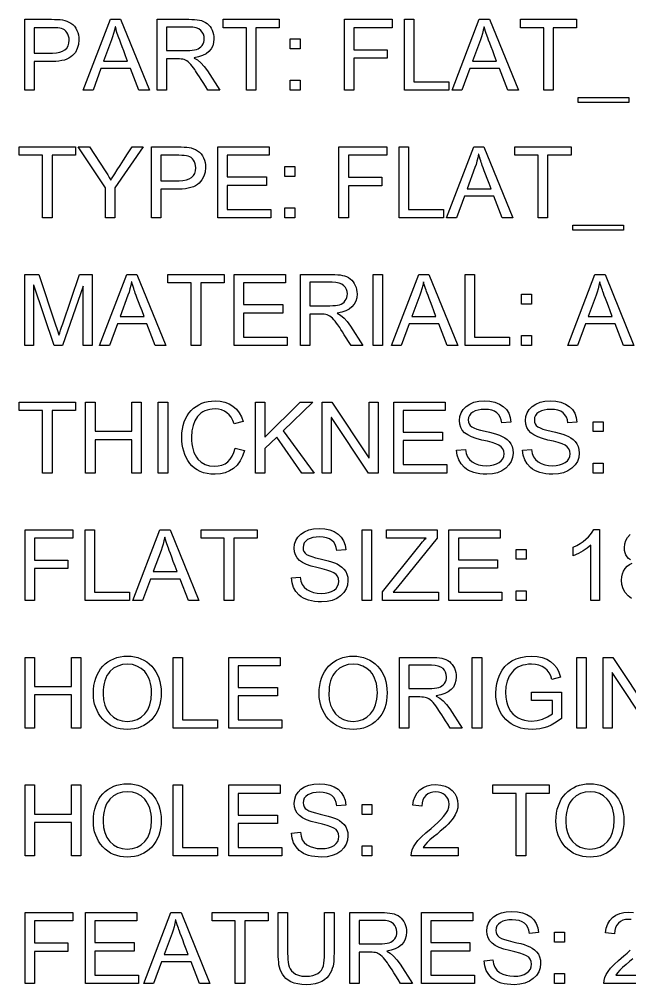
# Model space of a CAD drawing. Header units: millimetres. Extents: x 0 to 180, y 0 to 190.
# Drawn here: x 0.2 to 43.2, y 121.9 to 190 of the extents above; entities that cross this region are included whole.
import ezdxf

# ---------------------------------------------------------------- set-up
doc = ezdxf.new("R2010")
doc.units = ezdxf.units.MM
doc.layers.add('TEXT', color=7, linetype='CONTINUOUS')

msp = doc.modelspace()

# ---------------------------------------------------------------- linework, layer by layer
at = {"layer": 'TEXT'}
for points in [[(0.539, 190), (2.425, 190), (2.641, 189.997), (2.841, 189.989), (3.025, 189.975), (3.194, 189.956), (3.352, 189.925), (3.505, 189.876), (3.652, 189.81), (3.793, 189.725), (3.922, 189.624), (4.035, 189.506), (4.131, 189.372), (4.21, 189.221), (4.272, 189.059), (4.317, 188.895), (4.343, 188.726), (4.352, 188.554), (4.324, 188.225), (4.241, 187.93), (4.102, 187.67), (3.907, 187.444), (3.787, 187.346), (3.651, 187.261), (3.498, 187.189), (3.328, 187.13), (3.141, 187.085), (2.937, 187.052), (2.717, 187.032), (2.48, 187.026), (1.201, 187.026), (1.201, 185), (0.539, 185), (0.539, 190)], [(9.325, 185), (8.578, 185), (7.991, 186.521), (5.904, 186.521), (5.351, 185), (4.652, 185), (6.572, 190), (7.285, 190), (9.325, 185)], [(14.284, 185), (13.452, 185), (13.274, 185.281), (13.113, 185.533), (12.971, 185.757), (12.846, 185.952), (12.739, 186.119), (12.65, 186.258), (12.578, 186.368), (12.524, 186.45), (12.432, 186.579), (12.338, 186.7), (12.242, 186.811), (12.144, 186.912), (12.045, 186.999), (11.95, 187.069), (11.858, 187.121), (11.768, 187.156), (11.673, 187.178), (11.564, 187.194), (11.441, 187.203), (11.303, 187.207), (10.539, 187.207), (10.539, 185), (9.877, 185), (9.877, 190), (12.091, 190), (12.308, 189.996), (12.508, 189.986), (12.689, 189.967), (12.851, 189.942), (13, 189.905), (13.139, 189.852), (13.27, 189.783), (13.39, 189.698), (13.499, 189.599), (13.595, 189.488), (13.678, 189.365), (13.747, 189.229), (13.801, 189.086), (13.84, 188.938), (13.863, 188.787), (13.871, 188.632), (13.849, 188.363), (13.782, 188.122), (13.67, 187.908), (13.513, 187.722), (13.313, 187.565), (13.073, 187.44), (12.792, 187.347), (12.469, 187.285), (12.469, 187.271), (12.716, 187.131), (12.955, 186.933), (13.187, 186.676), (13.411, 186.361), (14.284, 185)], [(18.475, 189.407), (16.821, 189.407), (16.821, 185), (16.156, 185), (16.156, 189.407), (14.516, 189.407), (14.516, 190), (18.475, 190), (18.475, 189.407)], [(26.443, 189.407), (23.731, 189.407), (23.731, 187.858), (26.081, 187.858), (26.081, 187.265), (23.731, 187.265), (23.731, 185), (23.07, 185), (23.07, 190), (26.443, 190), (26.443, 189.407)], [(30.43, 185), (27.302, 185), (27.302, 190), (27.964, 190), (27.964, 185.593), (30.43, 185.593), (30.43, 185)], [(35.327, 185), (34.58, 185), (33.994, 186.521), (31.907, 186.521), (31.354, 185), (30.655, 185), (32.575, 190), (33.288, 190), (35.327, 185)], [(39.434, 189.407), (37.78, 189.407), (37.78, 185), (37.115, 185), (37.115, 189.407), (35.474, 189.407), (35.474, 190), (39.434, 190), (39.434, 189.407)], [(1.201, 187.619), (2.486, 187.619), (2.763, 187.634), (3.003, 187.677), (3.205, 187.748), (3.371, 187.848), (3.5, 187.976), (3.593, 188.134), (3.648, 188.319), (3.666, 188.533), (3.657, 188.679), (3.628, 188.816), (3.58, 188.944), (3.513, 189.064), (3.432, 189.168), (3.342, 189.251), (3.243, 189.311), (3.136, 189.35), (3.011, 189.375), (2.859, 189.392), (2.679, 189.403), (2.473, 189.407), (1.201, 189.407), (1.201, 187.619)], [(7.79, 187.046), (7.645, 187.43), (7.516, 187.77), (7.405, 188.067), (7.31, 188.319), (7.232, 188.527), (7.17, 188.692), (7.126, 188.813), (7.098, 188.89), (7.057, 189.009), (7.015, 189.147), (6.97, 189.303), (6.924, 189.478), (6.907, 189.478), (6.855, 189.23), (6.795, 188.992), (6.727, 188.763), (6.651, 188.544), (6.091, 187.046), (7.79, 187.046)], [(10.539, 187.8), (11.958, 187.8), (12.161, 187.805), (12.343, 187.818), (12.502, 187.841), (12.638, 187.873), (12.757, 187.919), (12.864, 187.981), (12.958, 188.061), (13.039, 188.158), (13.105, 188.267), (13.151, 188.383), (13.18, 188.504), (13.189, 188.632), (13.173, 188.796), (13.127, 188.948), (13.049, 189.086), (12.94, 189.212), (12.795, 189.317), (12.61, 189.391), (12.384, 189.436), (12.118, 189.451), (10.539, 189.451), (10.539, 187.8)], [(33.793, 187.046), (33.648, 187.43), (33.519, 187.77), (33.407, 188.067), (33.313, 188.319), (33.234, 188.527), (33.173, 188.692), (33.128, 188.813), (33.1, 188.89), (33.06, 189.009), (33.018, 189.147), (32.973, 189.303), (32.926, 189.478), (32.909, 189.478), (32.857, 189.23), (32.798, 188.992), (32.73, 188.763), (32.653, 188.544), (32.094, 187.046), (33.793, 187.046)], [(19.956, 187.92), (19.256, 187.92), (19.256, 188.619), (19.956, 188.619), (19.956, 187.92)], [(19.956, 185), (19.256, 185), (19.256, 185.699), (19.956, 185.699), (19.956, 185)], [(43.121, 184.127), (39.546, 184.127), (39.546, 184.475), (43.121, 184.475), (43.121, 184.127)], [(4.113, 180.407), (2.459, 180.407), (2.459, 176), (1.794, 176), (1.794, 180.407), (0.153, 180.407), (0.153, 181), (4.113, 181), (4.113, 180.407)], [(8.885, 181), (6.893, 178.118), (6.893, 176), (6.228, 176), (6.228, 178.118), (4.301, 181), (5.106, 181), (6.204, 179.319), (6.291, 179.181), (6.386, 179.023), (6.489, 178.845), (6.6, 178.647), (6.655, 178.745), (6.748, 178.899), (6.88, 179.109), (7.05, 179.375), (7.258, 179.697), (7.505, 180.075), (7.79, 180.51), (8.114, 181), (8.885, 181)], [(9.465, 181), (11.351, 181), (11.566, 180.997), (11.766, 180.989), (11.951, 180.975), (12.12, 180.956), (12.278, 180.925), (12.431, 180.876), (12.577, 180.81), (12.718, 180.725), (12.848, 180.624), (12.961, 180.506), (13.057, 180.372), (13.136, 180.221), (13.198, 180.059), (13.242, 179.895), (13.269, 179.726), (13.278, 179.554), (13.25, 179.225), (13.166, 178.93), (13.027, 178.67), (12.833, 178.444), (12.713, 178.346), (12.576, 178.261), (12.423, 178.189), (12.253, 178.13), (12.066, 178.085), (11.863, 178.052), (11.642, 178.032), (11.405, 178.026), (10.126, 178.026), (10.126, 176), (9.465, 176), (9.465, 181)], [(17.872, 176), (14.137, 176), (14.137, 181), (17.756, 181), (17.756, 180.407), (14.799, 180.407), (14.799, 178.879), (17.565, 178.879), (17.565, 178.285), (14.799, 178.285), (14.799, 176.593), (17.872, 176.593), (17.872, 176)], [(26.057, 180.407), (23.346, 180.407), (23.346, 178.858), (25.696, 178.858), (25.696, 178.265), (23.346, 178.265), (23.346, 176), (22.684, 176), (22.684, 181), (26.057, 181), (26.057, 180.407)], [(30.044, 176), (26.917, 176), (26.917, 181), (27.578, 181), (27.578, 176.593), (30.044, 176.593), (30.044, 176)], [(34.942, 176), (34.195, 176), (33.608, 177.521), (31.521, 177.521), (30.969, 176), (30.269, 176), (32.19, 181), (32.902, 181), (34.942, 176)], [(33.407, 178.046), (33.262, 178.43), (33.134, 178.77), (33.022, 179.067), (32.927, 179.319), (32.849, 179.527), (32.788, 179.692), (32.743, 179.813), (32.715, 179.89), (32.675, 180.009), (32.632, 180.147), (32.588, 180.303), (32.541, 180.478), (32.524, 180.478), (32.472, 180.23), (32.412, 179.992), (32.344, 179.763), (32.268, 179.544), (31.709, 178.046), (33.407, 178.046)], [(39.048, 180.407), (37.394, 180.407), (37.394, 176), (36.729, 176), (36.729, 180.407), (35.089, 180.407), (35.089, 181), (39.048, 181), (39.048, 180.407)], [(10.126, 178.619), (11.412, 178.619), (11.689, 178.634), (11.928, 178.677), (12.131, 178.748), (12.297, 178.848), (12.426, 178.976), (12.518, 179.134), (12.574, 179.319), (12.592, 179.533), (12.582, 179.679), (12.554, 179.816), (12.506, 179.944), (12.439, 180.064), (12.357, 180.168), (12.268, 180.251), (12.169, 180.311), (12.062, 180.35), (11.936, 180.375), (11.784, 180.392), (11.605, 180.403), (11.398, 180.407), (10.126, 180.407), (10.126, 178.619)], [(19.57, 178.92), (18.871, 178.92), (18.871, 179.619), (19.57, 179.619), (19.57, 178.92)], [(19.57, 176), (18.871, 176), (18.871, 176.699), (19.57, 176.699), (19.57, 176)], [(42.735, 175.127), (39.161, 175.127), (39.161, 175.475), (42.735, 175.475), (42.735, 175.127)], [(5.286, 167), (4.659, 167), (4.659, 171.185), (4.645, 171.185), (3.206, 167), (2.613, 167), (1.18, 171.253), (1.16, 171.253), (1.16, 167), (0.532, 167), (0.532, 172), (1.521, 172), (2.705, 168.46), (2.793, 168.192), (2.861, 167.98), (2.907, 167.822), (2.933, 167.72), (2.947, 167.72), (2.998, 167.878), (3.059, 168.065), (3.131, 168.279), (3.213, 168.521), (4.407, 172), (5.286, 172), (5.286, 167)], [(10.484, 167), (9.737, 167), (9.151, 168.521), (7.063, 168.521), (6.511, 167), (5.812, 167), (7.732, 172), (8.445, 172), (10.484, 167)], [(14.591, 171.407), (12.937, 171.407), (12.937, 167), (12.271, 167), (12.271, 171.407), (10.631, 171.407), (10.631, 172), (14.591, 172), (14.591, 171.407)], [(19.031, 167), (15.297, 167), (15.297, 172), (18.915, 172), (18.915, 171.407), (15.958, 171.407), (15.958, 169.879), (18.724, 169.879), (18.724, 169.285), (15.958, 169.285), (15.958, 167.593), (19.031, 167.593), (19.031, 167)], [(24.369, 167), (23.537, 167), (23.359, 167.281), (23.199, 167.533), (23.056, 167.757), (22.931, 167.952), (22.824, 168.119), (22.735, 168.258), (22.663, 168.368), (22.609, 168.45), (22.518, 168.579), (22.424, 168.7), (22.327, 168.811), (22.229, 168.912), (22.131, 168.999), (22.035, 169.069), (21.943, 169.121), (21.854, 169.156), (21.759, 169.178), (21.649, 169.194), (21.526, 169.203), (21.388, 169.207), (20.624, 169.207), (20.624, 167), (19.962, 167), (19.962, 172), (22.176, 172), (22.394, 171.996), (22.593, 171.986), (22.774, 171.967), (22.937, 171.942), (23.085, 171.905), (23.225, 171.852), (23.355, 171.783), (23.475, 171.698), (23.585, 171.599), (23.681, 171.488), (23.763, 171.365), (23.832, 171.229), (23.886, 171.086), (23.925, 170.938), (23.949, 170.787), (23.956, 170.632), (23.934, 170.363), (23.867, 170.122), (23.755, 169.908), (23.598, 169.722), (23.399, 169.565), (23.158, 169.44), (22.877, 169.347), (22.555, 169.285), (22.555, 169.271), (22.801, 169.131), (23.041, 168.933), (23.272, 168.676), (23.496, 168.361), (24.369, 167)], [(25.754, 167), (25.089, 167), (25.089, 172), (25.754, 172), (25.754, 167)], [(31.054, 167), (30.307, 167), (29.72, 168.521), (27.633, 168.521), (27.08, 167), (26.381, 167), (28.302, 172), (29.014, 172), (31.054, 167)], [(34.7, 167), (31.572, 167), (31.572, 172), (32.234, 172), (32.234, 167.593), (34.7, 167.593), (34.7, 167)], [(43.479, 167), (42.732, 167), (42.145, 168.521), (40.058, 168.521), (39.505, 167), (38.806, 167), (40.726, 172), (41.439, 172), (43.479, 167)], [(8.95, 169.046), (8.804, 169.43), (8.676, 169.77), (8.564, 170.067), (8.469, 170.319), (8.391, 170.527), (8.33, 170.692), (8.285, 170.813), (8.257, 170.89), (8.217, 171.009), (8.174, 171.147), (8.13, 171.303), (8.083, 171.478), (8.066, 171.478), (8.014, 171.23), (7.954, 170.992), (7.886, 170.763), (7.81, 170.544), (7.251, 169.046), (8.95, 169.046)], [(20.624, 169.8), (22.043, 169.8), (22.247, 169.805), (22.428, 169.818), (22.587, 169.841), (22.723, 169.873), (22.842, 169.919), (22.949, 169.981), (23.043, 170.061), (23.124, 170.158), (23.19, 170.267), (23.237, 170.383), (23.265, 170.504), (23.274, 170.632), (23.259, 170.796), (23.212, 170.948), (23.134, 171.086), (23.025, 171.212), (22.88, 171.317), (22.695, 171.391), (22.47, 171.436), (22.203, 171.451), (20.624, 171.451), (20.624, 169.8)], [(29.519, 169.046), (29.374, 169.43), (29.246, 169.77), (29.134, 170.067), (29.039, 170.319), (28.961, 170.527), (28.899, 170.692), (28.855, 170.813), (28.827, 170.89), (28.786, 171.009), (28.744, 171.147), (28.699, 171.303), (28.653, 171.478), (28.636, 171.478), (28.584, 171.23), (28.524, 170.992), (28.456, 170.763), (28.38, 170.544), (27.821, 169.046), (29.519, 169.046)], [(41.944, 169.046), (41.799, 169.43), (41.671, 169.77), (41.559, 170.067), (41.464, 170.319), (41.386, 170.527), (41.324, 170.692), (41.28, 170.813), (41.252, 170.89), (41.211, 171.009), (41.169, 171.147), (41.124, 171.303), (41.078, 171.478), (41.061, 171.478), (41.009, 171.23), (40.949, 170.992), (40.881, 170.763), (40.805, 170.544), (40.246, 169.046), (41.944, 169.046)], [(36.259, 169.92), (35.559, 169.92), (35.559, 170.619), (36.259, 170.619), (36.259, 169.92)], [(36.259, 167), (35.559, 167), (35.559, 167.699), (36.259, 167.699), (36.259, 167)], [(4.113, 162.407), (2.459, 162.407), (2.459, 158), (1.794, 158), (1.794, 162.407), (0.153, 162.407), (0.153, 163), (4.113, 163), (4.113, 162.407)], [(8.752, 158), (8.087, 158), (8.087, 160.353), (5.488, 160.353), (5.488, 158), (4.826, 158), (4.826, 163), (5.488, 163), (5.488, 160.947), (8.087, 160.947), (8.087, 163), (8.752, 163), (8.752, 158)], [(10.617, 158), (9.952, 158), (9.952, 163), (10.617, 163), (10.617, 158)], [(16.023, 159.586), (15.894, 159.191), (15.723, 158.851), (15.513, 158.563), (15.261, 158.329), (14.975, 158.148), (14.663, 158.018), (14.323, 157.941), (13.956, 157.915), (13.66, 157.927), (13.384, 157.963), (13.129, 158.023), (12.895, 158.107), (12.682, 158.215), (12.49, 158.347), (12.318, 158.504), (12.167, 158.684), (12.036, 158.881), (11.922, 159.088), (11.826, 159.305), (11.747, 159.531), (11.685, 159.767), (11.641, 160.013), (11.615, 160.269), (11.606, 160.534), (11.617, 160.825), (11.648, 161.1), (11.699, 161.359), (11.771, 161.601), (11.864, 161.827), (11.978, 162.037), (12.112, 162.231), (12.266, 162.408), (12.437, 162.567), (12.62, 162.704), (12.814, 162.821), (13.021, 162.916), (13.239, 162.99), (13.468, 163.043), (13.71, 163.075), (13.963, 163.085), (14.315, 163.062), (14.64, 162.992), (14.939, 162.876), (15.211, 162.714), (15.451, 162.506), (15.652, 162.256), (15.815, 161.962), (15.938, 161.626), (15.29, 161.472), (15.197, 161.717), (15.084, 161.929), (14.948, 162.109), (14.792, 162.256), (14.614, 162.371), (14.416, 162.453), (14.197, 162.503), (13.956, 162.519), (13.758, 162.511), (13.572, 162.486), (13.398, 162.444), (13.237, 162.385), (13.088, 162.309), (12.951, 162.217), (12.827, 162.108), (12.715, 161.982), (12.53, 161.69), (12.398, 161.353), (12.318, 160.97), (12.292, 160.541), (12.299, 160.288), (12.32, 160.053), (12.355, 159.833), (12.403, 159.631), (12.466, 159.446), (12.542, 159.277), (12.633, 159.124), (12.737, 158.989), (12.977, 158.767), (13.25, 158.608), (13.557, 158.513), (13.898, 158.481), (14.178, 158.501), (14.43, 158.56), (14.655, 158.659), (14.852, 158.798), (15.021, 158.977), (15.163, 159.195), (15.278, 159.454), (15.365, 159.753), (16.023, 159.586)], [(20.941, 158), (20.068, 158), (18.295, 160.527), (17.469, 159.733), (17.469, 158), (16.808, 158), (16.808, 163), (17.469, 163), (17.469, 160.52), (19.956, 163), (20.849, 163), (18.755, 160.974), (20.941, 158)], [(25.44, 158), (24.761, 158), (22.149, 161.926), (22.135, 161.926), (22.135, 158), (21.508, 158), (21.508, 163), (22.183, 163), (24.795, 159.074), (24.809, 159.074), (24.809, 163), (25.44, 163), (25.44, 158)], [(30.286, 158), (26.552, 158), (26.552, 163), (30.171, 163), (30.171, 162.407), (27.214, 162.407), (27.214, 160.879), (29.98, 160.879), (29.98, 160.285), (27.214, 160.285), (27.214, 158.593), (30.286, 158.593), (30.286, 158)], [(34.164, 161.533), (34.128, 161.757), (34.058, 161.952), (33.955, 162.116), (33.82, 162.251), (33.652, 162.357), (33.451, 162.432), (33.217, 162.477), (32.95, 162.492), (32.706, 162.48), (32.486, 162.444), (32.29, 162.384), (32.118, 162.301), (31.978, 162.194), (31.878, 162.066), (31.817, 161.916), (31.797, 161.745), (31.813, 161.593), (31.859, 161.462), (31.936, 161.352), (32.045, 161.262), (32.197, 161.183), (32.405, 161.104), (32.67, 161.025), (32.991, 160.947), (33.287, 160.878), (33.555, 160.809), (33.794, 160.738), (34.004, 160.667), (34.193, 160.586), (34.368, 160.484), (34.529, 160.363), (34.676, 160.222), (34.798, 160.058), (34.886, 159.869), (34.938, 159.653), (34.956, 159.412), (34.924, 159.103), (34.827, 158.822), (34.667, 158.568), (34.442, 158.341), (34.166, 158.155), (33.851, 158.021), (33.497, 157.941), (33.104, 157.915), (32.848, 157.922), (32.61, 157.944), (32.388, 157.981), (32.182, 158.032), (31.993, 158.099), (31.821, 158.179), (31.665, 158.275), (31.526, 158.385), (31.295, 158.638), (31.126, 158.926), (31.018, 159.249), (30.972, 159.606), (31.6, 159.661), (31.645, 159.381), (31.738, 159.142), (31.877, 158.944), (32.063, 158.786), (32.284, 158.666), (32.526, 158.58), (32.791, 158.529), (33.076, 158.512), (33.341, 158.526), (33.579, 158.569), (33.79, 158.64), (33.975, 158.74), (34.125, 158.865), (34.232, 159.01), (34.296, 159.175), (34.318, 159.361), (34.295, 159.552), (34.228, 159.715), (34.116, 159.85), (33.96, 159.958), (33.75, 160.051), (33.48, 160.144), (33.149, 160.236), (32.758, 160.328), (32.365, 160.428), (32.031, 160.547), (31.757, 160.685), (31.542, 160.841), (31.379, 161.019), (31.263, 161.221), (31.193, 161.449), (31.17, 161.701), (31.199, 161.988), (31.288, 162.249), (31.435, 162.484), (31.641, 162.693), (31.897, 162.865), (32.196, 162.987), (32.538, 163.061), (32.923, 163.085), (33.319, 163.061), (33.674, 162.988), (33.988, 162.866), (34.262, 162.695), (34.485, 162.479), (34.649, 162.222), (34.754, 161.924), (34.799, 161.585), (34.164, 161.533)], [(38.823, 161.533), (38.786, 161.757), (38.717, 161.952), (38.614, 162.116), (38.479, 162.251), (38.311, 162.357), (38.11, 162.432), (37.876, 162.477), (37.609, 162.492), (37.365, 162.48), (37.145, 162.444), (36.949, 162.384), (36.777, 162.301), (36.637, 162.194), (36.536, 162.066), (36.476, 161.916), (36.456, 161.745), (36.472, 161.593), (36.518, 161.462), (36.595, 161.352), (36.704, 161.262), (36.855, 161.183), (37.064, 161.104), (37.329, 161.025), (37.65, 160.947), (37.946, 160.878), (38.214, 160.809), (38.453, 160.738), (38.663, 160.667), (38.852, 160.586), (39.027, 160.484), (39.188, 160.363), (39.335, 160.222), (39.457, 160.058), (39.545, 159.869), (39.597, 159.653), (39.615, 159.412), (39.583, 159.103), (39.486, 158.822), (39.326, 158.568), (39.101, 158.341), (38.825, 158.155), (38.51, 158.021), (38.156, 157.941), (37.763, 157.915), (37.507, 157.922), (37.269, 157.944), (37.047, 157.981), (36.841, 158.032), (36.652, 158.099), (36.48, 158.179), (36.324, 158.275), (36.185, 158.385), (35.954, 158.638), (35.785, 158.926), (35.677, 159.249), (35.631, 159.606), (36.259, 159.661), (36.304, 159.381), (36.397, 159.142), (36.536, 158.944), (36.722, 158.786), (36.943, 158.666), (37.185, 158.58), (37.449, 158.529), (37.735, 158.512), (38, 158.526), (38.238, 158.569), (38.449, 158.64), (38.634, 158.74), (38.784, 158.865), (38.891, 159.01), (38.955, 159.175), (38.977, 159.361), (38.954, 159.552), (38.887, 159.715), (38.775, 159.85), (38.619, 159.958), (38.409, 160.051), (38.139, 160.144), (37.808, 160.236), (37.416, 160.328), (37.024, 160.428), (36.69, 160.547), (36.416, 160.685), (36.201, 160.841), (36.038, 161.019), (35.922, 161.221), (35.852, 161.449), (35.829, 161.701), (35.858, 161.988), (35.946, 162.249), (36.094, 162.484), (36.299, 162.693), (36.556, 162.865), (36.855, 162.987), (37.197, 163.061), (37.582, 163.085), (37.978, 163.061), (38.333, 162.988), (38.647, 162.866), (38.921, 162.695), (39.144, 162.479), (39.308, 162.222), (39.413, 161.924), (39.458, 161.585), (38.823, 161.533)], [(41.303, 160.92), (40.604, 160.92), (40.604, 161.619), (41.303, 161.619), (41.303, 160.92)], [(41.303, 158), (40.604, 158), (40.604, 158.699), (41.303, 158.699), (41.303, 158)], [(3.932, 153.407), (1.221, 153.407), (1.221, 151.858), (3.571, 151.858), (3.571, 151.265), (1.221, 151.265), (1.221, 149), (0.559, 149), (0.559, 154), (3.932, 154), (3.932, 153.407)], [(7.92, 149), (4.792, 149), (4.792, 154), (5.454, 154), (5.454, 149.593), (7.92, 149.593), (7.92, 149)], [(12.817, 149), (12.07, 149), (11.484, 150.521), (9.396, 150.521), (8.844, 149), (8.145, 149), (10.065, 154), (10.778, 154), (12.817, 149)], [(16.924, 153.407), (15.269, 153.407), (15.269, 149), (14.604, 149), (14.604, 153.407), (12.964, 153.407), (12.964, 154), (16.924, 154), (16.924, 153.407)], [(22.524, 152.533), (22.487, 152.757), (22.417, 152.952), (22.315, 153.116), (22.179, 153.251), (22.011, 153.357), (21.81, 153.432), (21.576, 153.477), (21.31, 153.492), (21.066, 153.48), (20.846, 153.444), (20.65, 153.384), (20.477, 153.301), (20.337, 153.194), (20.237, 153.066), (20.177, 152.916), (20.157, 152.745), (20.172, 152.593), (20.219, 152.462), (20.296, 152.352), (20.404, 152.262), (20.556, 152.183), (20.764, 152.104), (21.029, 152.025), (21.351, 151.947), (21.647, 151.878), (21.914, 151.809), (22.153, 151.738), (22.364, 151.667), (22.553, 151.586), (22.728, 151.484), (22.889, 151.363), (23.035, 151.222), (23.158, 151.058), (23.245, 150.869), (23.298, 150.653), (23.315, 150.412), (23.283, 150.103), (23.187, 149.822), (23.026, 149.568), (22.802, 149.341), (22.526, 149.155), (22.211, 149.021), (21.856, 148.941), (21.463, 148.915), (21.208, 148.922), (20.969, 148.944), (20.747, 148.981), (20.542, 149.032), (20.353, 149.099), (20.181, 149.179), (20.025, 149.275), (19.886, 149.385), (19.655, 149.638), (19.485, 149.926), (19.378, 150.249), (19.332, 150.606), (19.959, 150.661), (20.005, 150.381), (20.097, 150.142), (20.237, 149.944), (20.423, 149.786), (20.644, 149.666), (20.886, 149.58), (21.15, 149.529), (21.436, 149.512), (21.701, 149.526), (21.939, 149.569), (22.15, 149.64), (22.335, 149.74), (22.485, 149.865), (22.592, 150.01), (22.656, 150.175), (22.677, 150.361), (22.655, 150.552), (22.588, 150.715), (22.476, 150.85), (22.319, 150.958), (22.11, 151.051), (21.84, 151.144), (21.509, 151.236), (21.117, 151.328), (20.724, 151.428), (20.391, 151.547), (20.116, 151.685), (19.901, 151.841), (19.738, 152.019), (19.622, 152.221), (19.553, 152.449), (19.529, 152.701), (19.559, 152.988), (19.647, 153.249), (19.794, 153.484), (20, 153.693), (20.257, 153.865), (20.556, 153.987), (20.898, 154.061), (21.282, 154.085), (21.678, 154.061), (22.033, 153.988), (22.347, 153.866), (22.621, 153.695), (22.845, 153.479), (23.009, 153.222), (23.113, 152.924), (23.158, 152.585), (22.524, 152.533)], [(24.983, 149), (24.318, 149), (24.318, 154), (24.983, 154), (24.983, 149)], [(29.696, 149), (25.744, 149), (25.744, 149.621), (28.305, 152.813), (28.316, 152.831), (28.35, 152.874), (28.407, 152.943), (28.486, 153.036), (28.575, 153.14), (28.66, 153.236), (28.743, 153.325), (28.823, 153.407), (26.03, 153.407), (26.03, 154), (29.611, 154), (29.611, 153.407), (26.804, 149.952), (26.504, 149.593), (29.696, 149.593), (29.696, 149)], [(34.171, 149), (30.437, 149), (30.437, 154), (34.055, 154), (34.055, 153.407), (31.098, 153.407), (31.098, 151.879), (33.864, 151.879), (33.864, 151.285), (31.098, 151.285), (31.098, 149.593), (34.171, 149.593), (34.171, 149)], [(41.044, 149), (40.43, 149), (40.43, 152.912), (40.18, 152.702), (39.892, 152.509), (39.565, 152.332), (39.198, 152.172), (39.198, 152.765), (39.453, 152.896), (39.687, 153.035), (39.899, 153.181), (40.09, 153.334), (40.261, 153.495), (40.41, 153.664), (40.538, 153.84), (40.645, 154.024), (41.044, 154.024), (41.044, 149)], [(11.282, 151.046), (11.137, 151.43), (11.009, 151.77), (10.897, 152.067), (10.802, 152.319), (10.724, 152.527), (10.663, 152.692), (10.618, 152.813), (10.59, 152.89), (10.55, 153.009), (10.507, 153.147), (10.463, 153.303), (10.416, 153.478), (10.399, 153.478), (10.347, 153.23), (10.287, 152.992), (10.219, 152.763), (10.143, 152.544), (9.584, 151.046), (11.282, 151.046)], [(43.226, 151.869), (43.097, 151.969), (42.991, 152.087), (42.909, 152.223), (42.85, 152.375), (42.815, 152.545), (42.804, 152.731), (42.828, 152.996), (42.902, 153.238), (43.026, 153.457), (43.199, 153.654)], [(35.87, 151.92), (35.171, 151.92), (35.171, 152.619), (35.87, 152.619), (35.87, 151.92)], [(43.307, 149.16), (43.061, 149.351), (42.86, 149.583), (42.717, 149.843), (42.631, 150.131), (42.602, 150.446), (42.618, 150.676), (42.667, 150.89), (42.747, 151.09), (42.86, 151.275), (43, 151.435), (43.162, 151.56), (43.347, 151.65)], [(35.87, 149), (35.171, 149), (35.171, 149.699), (35.87, 149.699), (35.87, 149)], [(7.769, 145.085), (8.026, 145.074), (8.271, 145.041), (8.504, 144.985), (8.724, 144.907), (8.933, 144.807), (9.13, 144.684), (9.315, 144.54), (9.488, 144.372), (9.645, 144.187), (9.781, 143.988), (9.896, 143.774), (9.99, 143.546), (10.063, 143.304), (10.115, 143.048), (10.146, 142.778), (10.157, 142.493), (10.146, 142.21), (10.115, 141.94), (10.062, 141.685), (9.989, 141.444), (9.894, 141.217), (9.779, 141.005), (9.642, 140.806), (9.485, 140.622), (9.311, 140.457), (9.126, 140.313), (8.929, 140.191), (8.72, 140.092), (8.5, 140.014), (8.268, 139.959), (8.025, 139.926), (7.769, 139.915), (7.506, 139.926), (7.255, 139.961), (7.018, 140.018), (6.794, 140.098), (6.583, 140.201), (6.386, 140.327), (6.201, 140.476), (6.03, 140.648), (5.876, 140.836), (5.742, 141.035), (5.629, 141.244), (5.536, 141.462), (5.464, 141.691), (5.413, 141.93), (5.382, 142.179), (5.372, 142.439), (5.382, 142.738), (5.413, 143.022), (5.466, 143.288), (5.538, 143.539), (5.632, 143.773), (5.747, 143.991), (5.882, 144.192), (6.039, 144.378), (6.211, 144.543), (6.397, 144.687), (6.595, 144.809), (6.805, 144.908), (7.027, 144.986), (7.262, 145.041), (7.51, 145.074), (7.769, 145.085)], [(23.687, 145.085), (23.944, 145.074), (24.188, 145.041), (24.421, 144.985), (24.642, 144.907), (24.851, 144.807), (25.048, 144.684), (25.233, 144.54), (25.406, 144.372), (25.563, 144.187), (25.698, 143.988), (25.813, 143.774), (25.907, 143.546), (25.98, 143.304), (26.033, 143.048), (26.064, 142.778), (26.074, 142.493), (26.064, 142.21), (26.032, 141.94), (25.98, 141.685), (25.906, 141.444), (25.812, 141.217), (25.696, 141.005), (25.56, 140.806), (25.402, 140.622), (25.229, 140.457), (25.043, 140.313), (24.846, 140.191), (24.638, 140.092), (24.417, 140.014), (24.185, 139.959), (23.942, 139.926), (23.687, 139.915), (23.423, 139.926), (23.173, 139.961), (22.935, 140.018), (22.711, 140.098), (22.501, 140.201), (22.303, 140.327), (22.119, 140.476), (21.947, 140.648), (21.793, 140.836), (21.659, 141.035), (21.546, 141.244), (21.454, 141.462), (21.382, 141.691), (21.33, 141.93), (21.3, 142.179), (21.289, 142.439), (21.3, 142.738), (21.331, 143.022), (21.383, 143.288), (21.456, 143.539), (21.55, 143.773), (21.664, 143.991), (21.8, 144.192), (21.956, 144.378), (22.129, 144.543), (22.314, 144.687), (22.512, 144.809), (22.722, 144.908), (22.945, 144.986), (23.18, 145.041), (23.427, 145.074), (23.687, 145.085)], [(38.366, 140.699), (38.127, 140.515), (37.883, 140.356), (37.633, 140.221), (37.377, 140.111), (37.116, 140.025), (36.849, 139.964), (36.577, 139.927), (36.299, 139.915), (36.019, 139.926), (35.753, 139.959), (35.5, 140.013), (35.261, 140.09), (35.037, 140.189), (34.826, 140.309), (34.629, 140.451), (34.446, 140.616), (34.281, 140.798), (34.138, 140.995), (34.017, 141.206), (33.918, 141.432), (33.841, 141.672), (33.785, 141.927), (33.752, 142.196), (33.741, 142.48), (33.759, 142.828), (33.814, 143.165), (33.904, 143.489), (34.03, 143.801), (34.191, 144.09), (34.386, 144.344), (34.615, 144.564), (34.879, 144.749), (35.175, 144.896), (35.503, 145.001), (35.862, 145.064), (36.252, 145.085), (36.652, 145.062), (37.011, 144.993), (37.328, 144.877), (37.604, 144.715), (37.838, 144.507), (38.031, 144.253), (38.182, 143.952), (38.291, 143.605), (37.698, 143.438), (37.614, 143.691), (37.503, 143.91), (37.363, 144.096), (37.196, 144.248), (37.002, 144.367), (36.78, 144.451), (36.529, 144.502), (36.252, 144.519), (36.033, 144.51), (35.828, 144.485), (35.636, 144.441), (35.459, 144.381), (35.295, 144.303), (35.145, 144.208), (35.009, 144.096), (34.887, 143.967), (34.686, 143.669), (34.542, 143.329), (34.456, 142.946), (34.427, 142.52), (34.441, 142.2), (34.483, 141.908), (34.553, 141.644), (34.65, 141.409), (34.776, 141.2), (34.928, 141.019), (35.106, 140.865), (35.312, 140.738), (35.536, 140.639), (35.77, 140.568), (36.013, 140.526), (36.265, 140.512), (36.651, 140.544), (37.023, 140.64), (37.381, 140.801), (37.725, 141.027), (37.725, 141.954), (36.252, 141.954), (36.252, 142.551), (38.366, 142.551), (38.366, 140.699)], [(4.485, 140), (3.82, 140), (3.82, 142.353), (1.221, 142.353), (1.221, 140), (0.559, 140), (0.559, 145), (1.221, 145), (1.221, 142.947), (3.82, 142.947), (3.82, 145), (4.485, 145), (4.485, 140)], [(7.763, 140.481), (8.125, 140.514), (8.451, 140.614), (8.741, 140.78), (8.996, 141.013), (9.202, 141.305), (9.351, 141.649), (9.44, 142.045), (9.471, 142.493), (9.464, 142.73), (9.441, 142.953), (9.403, 143.161), (9.351, 143.356), (9.283, 143.537), (9.2, 143.703), (9.102, 143.856), (8.989, 143.994), (8.732, 144.224), (8.444, 144.388), (8.126, 144.486), (7.776, 144.519), (7.418, 144.487), (7.092, 144.39), (6.8, 144.229), (6.542, 144.004), (6.428, 143.867), (6.33, 143.712), (6.246, 143.541), (6.178, 143.352), (6.125, 143.146), (6.088, 142.923), (6.065, 142.682), (6.057, 142.425), (6.087, 142.011), (6.176, 141.638), (6.324, 141.307), (6.531, 141.018), (6.786, 140.783), (7.076, 140.615), (7.402, 140.514), (7.763, 140.481)], [(14.13, 140), (11.003, 140), (11.003, 145), (11.664, 145), (11.664, 140.593), (14.13, 140.593), (14.13, 140)], [(18.649, 140), (14.915, 140), (14.915, 145), (18.533, 145), (18.533, 144.407), (15.576, 144.407), (15.576, 142.879), (18.342, 142.879), (18.342, 142.285), (15.576, 142.285), (15.576, 140.593), (18.649, 140.593), (18.649, 140)], [(23.68, 140.481), (24.042, 140.514), (24.369, 140.614), (24.659, 140.78), (24.913, 141.013), (25.12, 141.305), (25.268, 141.649), (25.358, 142.045), (25.389, 142.493), (25.381, 142.73), (25.359, 142.953), (25.321, 143.161), (25.268, 143.356), (25.2, 143.537), (25.117, 143.703), (25.019, 143.856), (24.906, 143.994), (24.649, 144.224), (24.362, 144.388), (24.043, 144.486), (23.694, 144.519), (23.335, 144.487), (23.01, 144.39), (22.718, 144.229), (22.459, 144.004), (22.346, 143.867), (22.247, 143.712), (22.164, 143.541), (22.096, 143.352), (22.043, 143.146), (22.005, 142.923), (21.982, 142.682), (21.975, 142.425), (22.004, 142.011), (22.093, 141.638), (22.241, 141.307), (22.449, 141.018), (22.704, 140.783), (22.994, 140.615), (23.319, 140.514), (23.68, 140.481)], [(31.361, 140), (30.529, 140), (30.351, 140.281), (30.191, 140.533), (30.048, 140.757), (29.923, 140.952), (29.816, 141.119), (29.727, 141.258), (29.655, 141.368), (29.601, 141.45), (29.509, 141.579), (29.416, 141.7), (29.319, 141.811), (29.221, 141.912), (29.122, 141.999), (29.027, 142.069), (28.935, 142.121), (28.845, 142.156), (28.751, 142.178), (28.641, 142.194), (28.518, 142.203), (28.38, 142.207), (27.616, 142.207), (27.616, 140), (26.954, 140), (26.954, 145), (29.168, 145), (29.385, 144.996), (29.585, 144.986), (29.766, 144.967), (29.928, 144.942), (30.077, 144.905), (30.217, 144.852), (30.347, 144.783), (30.467, 144.698), (30.577, 144.599), (30.672, 144.488), (30.755, 144.365), (30.824, 144.229), (30.878, 144.086), (30.917, 143.938), (30.94, 143.787), (30.948, 143.632), (30.926, 143.363), (30.859, 143.122), (30.747, 142.908), (30.59, 142.722), (30.391, 142.565), (30.15, 142.44), (29.869, 142.347), (29.546, 142.285), (29.546, 142.271), (29.793, 142.131), (30.032, 141.933), (30.264, 141.676), (30.488, 141.361), (31.361, 140)], [(27.616, 142.8), (29.035, 142.8), (29.238, 142.805), (29.42, 142.818), (29.579, 142.841), (29.715, 142.873), (29.834, 142.919), (29.941, 142.981), (30.035, 143.061), (30.116, 143.158), (30.182, 143.267), (30.229, 143.383), (30.257, 143.504), (30.266, 143.632), (30.25, 143.796), (30.204, 143.948), (30.126, 144.086), (30.017, 144.212), (29.872, 144.317), (29.687, 144.391), (29.461, 144.436), (29.195, 144.451), (27.616, 144.451), (27.616, 142.8)], [(32.746, 140), (32.08, 140), (32.08, 145), (32.746, 145), (32.746, 140)], [(40.119, 140), (39.454, 140), (39.454, 145), (40.119, 145), (40.119, 140)], [(45.239, 140), (44.56, 140), (41.947, 143.926), (41.934, 143.926), (41.934, 140), (41.306, 140), (41.306, 145), (41.982, 145), (44.594, 141.074), (44.608, 141.074), (44.608, 145), (45.239, 145), (45.239, 140)], [(4.485, 131), (3.82, 131), (3.82, 133.353), (1.221, 133.353), (1.221, 131), (0.559, 131), (0.559, 136), (1.221, 136), (1.221, 133.947), (3.82, 133.947), (3.82, 136), (4.485, 136), (4.485, 131)], [(7.769, 136.085), (8.026, 136.074), (8.271, 136.041), (8.504, 135.985), (8.724, 135.907), (8.933, 135.807), (9.13, 135.684), (9.315, 135.54), (9.488, 135.372), (9.645, 135.187), (9.781, 134.988), (9.896, 134.774), (9.99, 134.546), (10.063, 134.304), (10.115, 134.048), (10.146, 133.778), (10.157, 133.493), (10.146, 133.21), (10.115, 132.94), (10.062, 132.685), (9.989, 132.444), (9.894, 132.217), (9.779, 132.005), (9.642, 131.806), (9.485, 131.622), (9.311, 131.457), (9.126, 131.313), (8.929, 131.191), (8.72, 131.092), (8.5, 131.014), (8.268, 130.959), (8.025, 130.926), (7.769, 130.915), (7.506, 130.926), (7.255, 130.961), (7.018, 131.018), (6.794, 131.098), (6.583, 131.201), (6.386, 131.327), (6.201, 131.476), (6.03, 131.648), (5.876, 131.836), (5.742, 132.035), (5.629, 132.244), (5.536, 132.462), (5.464, 132.691), (5.413, 132.93), (5.382, 133.179), (5.372, 133.439), (5.382, 133.738), (5.413, 134.022), (5.466, 134.288), (5.538, 134.539), (5.632, 134.773), (5.747, 134.991), (5.882, 135.192), (6.039, 135.378), (6.211, 135.543), (6.397, 135.687), (6.595, 135.809), (6.805, 135.908), (7.027, 135.986), (7.262, 136.041), (7.51, 136.074), (7.769, 136.085)], [(7.763, 131.481), (8.125, 131.514), (8.451, 131.614), (8.741, 131.78), (8.996, 132.013), (9.202, 132.305), (9.351, 132.649), (9.44, 133.045), (9.471, 133.493), (9.464, 133.73), (9.441, 133.953), (9.403, 134.161), (9.351, 134.356), (9.283, 134.537), (9.2, 134.703), (9.102, 134.856), (8.989, 134.994), (8.732, 135.224), (8.444, 135.388), (8.126, 135.486), (7.776, 135.519), (7.418, 135.487), (7.092, 135.39), (6.8, 135.229), (6.542, 135.004), (6.428, 134.867), (6.33, 134.712), (6.246, 134.541), (6.178, 134.352), (6.125, 134.146), (6.088, 133.923), (6.065, 133.682), (6.057, 133.425), (6.087, 133.011), (6.176, 132.638), (6.324, 132.307), (6.531, 132.018), (6.786, 131.783), (7.076, 131.615), (7.402, 131.514), (7.763, 131.481)], [(14.13, 131), (11.003, 131), (11.003, 136), (11.664, 136), (11.664, 131.593), (14.13, 131.593), (14.13, 131)], [(18.649, 131), (14.915, 131), (14.915, 136), (18.533, 136), (18.533, 135.407), (15.576, 135.407), (15.576, 133.879), (18.342, 133.879), (18.342, 133.285), (15.576, 133.285), (15.576, 131.593), (18.649, 131.593), (18.649, 131)], [(22.527, 134.533), (22.49, 134.757), (22.421, 134.952), (22.318, 135.116), (22.183, 135.251), (22.015, 135.357), (21.814, 135.432), (21.58, 135.477), (21.313, 135.492), (21.069, 135.48), (20.849, 135.444), (20.653, 135.384), (20.481, 135.301), (20.341, 135.194), (20.24, 135.066), (20.18, 134.916), (20.16, 134.745), (20.176, 134.593), (20.222, 134.462), (20.299, 134.352), (20.408, 134.262), (20.559, 134.183), (20.768, 134.104), (21.033, 134.025), (21.354, 133.947), (21.65, 133.878), (21.918, 133.809), (22.157, 133.738), (22.367, 133.667), (22.556, 133.586), (22.731, 133.484), (22.892, 133.363), (23.039, 133.222), (23.161, 133.058), (23.249, 132.869), (23.301, 132.653), (23.319, 132.412), (23.286, 132.103), (23.19, 131.822), (23.03, 131.568), (22.805, 131.341), (22.529, 131.155), (22.214, 131.021), (21.86, 130.941), (21.467, 130.915), (21.211, 130.922), (20.973, 130.944), (20.751, 130.981), (20.545, 131.032), (20.356, 131.099), (20.184, 131.179), (20.028, 131.275), (19.889, 131.385), (19.658, 131.638), (19.489, 131.926), (19.381, 132.249), (19.335, 132.606), (19.962, 132.661), (20.008, 132.381), (20.101, 132.142), (20.24, 131.944), (20.426, 131.786), (20.647, 131.666), (20.889, 131.58), (21.153, 131.529), (21.439, 131.512), (21.704, 131.526), (21.942, 131.569), (22.153, 131.64), (22.338, 131.74), (22.488, 131.865), (22.595, 132.01), (22.659, 132.175), (22.681, 132.361), (22.658, 132.552), (22.591, 132.715), (22.479, 132.85), (22.323, 132.958), (22.113, 133.051), (21.843, 133.144), (21.512, 133.236), (21.12, 133.328), (20.728, 133.428), (20.394, 133.547), (20.12, 133.685), (19.905, 133.841), (19.742, 134.019), (19.626, 134.221), (19.556, 134.449), (19.533, 134.701), (19.562, 134.988), (19.65, 135.249), (19.797, 135.484), (20.003, 135.693), (20.26, 135.865), (20.559, 135.987), (20.901, 136.061), (21.286, 136.085), (21.682, 136.061), (22.037, 135.988), (22.351, 135.866), (22.624, 135.695), (22.848, 135.479), (23.012, 135.222), (23.117, 134.924), (23.162, 134.585), (22.527, 134.533)], [(31.088, 131), (27.776, 131), (27.795, 131.212), (27.85, 131.425), (27.942, 131.64), (28.071, 131.856), (28.251, 132.086), (28.495, 132.344), (28.803, 132.629), (29.175, 132.941), (29.415, 133.141), (29.643, 133.346), (29.857, 133.556), (30.058, 133.771), (30.228, 133.989), (30.35, 134.207), (30.422, 134.426), (30.447, 134.646), (30.43, 134.827), (30.38, 134.992), (30.296, 135.14), (30.179, 135.272), (30.036, 135.38), (29.876, 135.457), (29.698, 135.504), (29.502, 135.519), (29.304, 135.503), (29.123, 135.456), (28.958, 135.376), (28.81, 135.265), (28.687, 135.122), (28.599, 134.948), (28.546, 134.743), (28.527, 134.506), (27.896, 134.578), (27.949, 134.908), (28.05, 135.198), (28.198, 135.446), (28.395, 135.652), (28.631, 135.815), (28.896, 135.931), (29.191, 136.001), (29.516, 136.024), (29.864, 135.998), (30.171, 135.922), (30.438, 135.795), (30.663, 135.616), (30.843, 135.402), (30.972, 135.167), (31.049, 134.91), (31.074, 134.632), (31.053, 134.391), (30.988, 134.148), (30.88, 133.904), (30.728, 133.659), (30.631, 133.53), (30.512, 133.391), (30.372, 133.242), (30.21, 133.083), (30.027, 132.913), (29.822, 132.732), (29.596, 132.542), (29.349, 132.34), (29.1, 132.131), (28.898, 131.937), (28.74, 131.758), (28.629, 131.593), (31.088, 131.593), (31.088, 131)], [(37.5, 135.407), (35.846, 135.407), (35.846, 131), (35.181, 131), (35.181, 135.407), (33.54, 135.407), (33.54, 136), (37.5, 136), (37.5, 135.407)], [(40.379, 136.085), (40.635, 136.074), (40.88, 136.041), (41.113, 135.985), (41.334, 135.907), (41.542, 135.807), (41.739, 135.684), (41.924, 135.54), (42.098, 135.372), (42.254, 135.187), (42.39, 134.988), (42.505, 134.774), (42.599, 134.546), (42.672, 134.304), (42.724, 134.048), (42.756, 133.778), (42.766, 133.493), (42.756, 133.21), (42.724, 132.94), (42.672, 132.685), (42.598, 132.444), (42.504, 132.217), (42.388, 132.005), (42.252, 131.806), (42.094, 131.622), (41.92, 131.457), (41.735, 131.313), (41.538, 131.191), (41.329, 131.092), (41.109, 131.014), (40.877, 130.959), (40.634, 130.926), (40.379, 130.915), (40.115, 130.926), (39.864, 130.961), (39.627, 131.018), (39.403, 131.098), (39.192, 131.201), (38.995, 131.327), (38.81, 131.476), (38.639, 131.648), (38.485, 131.836), (38.351, 132.035), (38.238, 132.244), (38.145, 132.462), (38.073, 132.691), (38.022, 132.93), (37.991, 133.179), (37.981, 133.439), (37.991, 133.738), (38.023, 134.022), (38.075, 134.288), (38.148, 134.539), (38.241, 134.773), (38.356, 134.991), (38.491, 135.192), (38.648, 135.378), (38.821, 135.543), (39.006, 135.687), (39.204, 135.809), (39.414, 135.908), (39.636, 135.986), (39.871, 136.041), (40.119, 136.074), (40.379, 136.085)], [(40.372, 131.481), (40.734, 131.514), (41.06, 131.614), (41.351, 131.78), (41.605, 132.013), (41.812, 132.305), (41.96, 132.649), (42.049, 133.045), (42.08, 133.493), (42.073, 133.73), (42.05, 133.953), (42.013, 134.161), (41.96, 134.356), (41.892, 134.537), (41.809, 134.703), (41.711, 134.856), (41.598, 134.994), (41.341, 135.224), (41.053, 135.388), (40.735, 135.486), (40.385, 135.519), (40.027, 135.487), (39.702, 135.39), (39.41, 135.229), (39.151, 135.004), (39.037, 134.867), (38.939, 134.712), (38.856, 134.541), (38.788, 134.352), (38.735, 134.146), (38.697, 133.923), (38.674, 133.682), (38.666, 133.425), (38.696, 133.011), (38.785, 132.638), (38.933, 132.307), (39.141, 132.018), (39.395, 131.783), (39.685, 131.615), (40.011, 131.514), (40.372, 131.481)], [(25.007, 133.92), (24.308, 133.92), (24.308, 134.619), (25.007, 134.619), (25.007, 133.92)], [(25.007, 131), (24.308, 131), (24.308, 131.699), (25.007, 131.699), (25.007, 131)], [(3.932, 126.407), (1.221, 126.407), (1.221, 124.858), (3.571, 124.858), (3.571, 124.265), (1.221, 124.265), (1.221, 122), (0.559, 122), (0.559, 127), (3.932, 127), (3.932, 126.407)], [(8.554, 122), (4.819, 122), (4.819, 127), (8.438, 127), (8.438, 126.407), (5.481, 126.407), (5.481, 124.879), (8.247, 124.879), (8.247, 124.285), (5.481, 124.285), (5.481, 122.593), (8.554, 122.593), (8.554, 122)], [(13.591, 122), (12.844, 122), (12.258, 123.521), (10.171, 123.521), (9.618, 122), (8.919, 122), (10.839, 127), (11.552, 127), (13.591, 122)], [(17.698, 126.407), (16.044, 126.407), (16.044, 122), (15.379, 122), (15.379, 126.407), (13.738, 126.407), (13.738, 127), (17.698, 127), (17.698, 126.407)], [(22.336, 124.108), (22.334, 123.919), (22.326, 123.737), (22.312, 123.562), (22.294, 123.395), (22.264, 123.23), (22.216, 123.063), (22.151, 122.893), (22.069, 122.721), (21.963, 122.556), (21.829, 122.404), (21.666, 122.267), (21.475, 122.145), (21.252, 122.044), (20.995, 121.972), (20.704, 121.929), (20.379, 121.915), (20.061, 121.928), (19.775, 121.966), (19.522, 122.03), (19.301, 122.119), (19.11, 122.229), (18.946, 122.354), (18.81, 122.493), (18.701, 122.648), (18.614, 122.812), (18.544, 122.979), (18.492, 123.149), (18.457, 123.323), (18.434, 123.504), (18.417, 123.695), (18.407, 123.896), (18.404, 124.108), (18.404, 127), (19.065, 127), (19.065, 124.118), (19.07, 123.901), (19.082, 123.699), (19.102, 123.513), (19.13, 123.342), (19.176, 123.184), (19.248, 123.035), (19.346, 122.895), (19.471, 122.764), (19.628, 122.654), (19.823, 122.575), (20.055, 122.527), (20.324, 122.512), (20.598, 122.524), (20.835, 122.562), (21.036, 122.625), (21.201, 122.713), (21.334, 122.822), (21.443, 122.948), (21.525, 123.09), (21.583, 123.25), (21.621, 123.43), (21.649, 123.635), (21.666, 123.864), (21.671, 124.118), (21.671, 127), (22.336, 127), (22.336, 124.108)], [(27.862, 122), (27.029, 122), (26.851, 122.281), (26.691, 122.533), (26.549, 122.757), (26.424, 122.952), (26.317, 123.119), (26.227, 123.258), (26.156, 123.368), (26.102, 123.45), (26.01, 123.579), (25.916, 123.7), (25.82, 123.811), (25.721, 123.912), (25.623, 123.999), (25.528, 124.069), (25.435, 124.121), (25.346, 124.156), (25.251, 124.178), (25.142, 124.194), (25.018, 124.203), (24.881, 124.207), (24.117, 124.207), (24.117, 122), (23.455, 122), (23.455, 127), (25.668, 127), (25.886, 126.996), (26.085, 126.986), (26.266, 126.967), (26.429, 126.942), (26.578, 126.905), (26.717, 126.852), (26.847, 126.783), (26.968, 126.698), (27.077, 126.599), (27.173, 126.488), (27.255, 126.365), (27.324, 126.229), (27.379, 126.086), (27.418, 125.938), (27.441, 125.787), (27.449, 125.632), (27.426, 125.363), (27.359, 125.122), (27.247, 124.908), (27.091, 124.722), (26.891, 124.565), (26.651, 124.44), (26.369, 124.347), (26.047, 124.285), (26.047, 124.271), (26.294, 124.131), (26.533, 123.933), (26.765, 123.676), (26.988, 123.361), (27.862, 122)], [(32.227, 122), (28.492, 122), (28.492, 127), (32.111, 127), (32.111, 126.407), (29.154, 126.407), (29.154, 124.879), (31.92, 124.879), (31.92, 124.285), (29.154, 124.285), (29.154, 122.593), (32.227, 122.593), (32.227, 122)], [(36.105, 125.533), (36.068, 125.757), (35.998, 125.952), (35.896, 126.116), (35.761, 126.251), (35.592, 126.357), (35.391, 126.432), (35.158, 126.477), (34.891, 126.492), (34.647, 126.48), (34.427, 126.444), (34.231, 126.384), (34.059, 126.301), (33.918, 126.194), (33.818, 126.066), (33.758, 125.916), (33.738, 125.745), (33.754, 125.593), (33.8, 125.462), (33.877, 125.352), (33.985, 125.262), (34.137, 125.183), (34.346, 125.104), (34.61, 125.025), (34.932, 124.947), (35.228, 124.878), (35.495, 124.809), (35.734, 124.738), (35.945, 124.667), (36.134, 124.586), (36.309, 124.484), (36.47, 124.363), (36.617, 124.222), (36.739, 124.058), (36.826, 123.869), (36.879, 123.653), (36.896, 123.412), (36.864, 123.103), (36.768, 122.822), (36.608, 122.568), (36.383, 122.341), (36.107, 122.155), (35.792, 122.021), (35.438, 121.941), (35.044, 121.915), (34.789, 121.922), (34.551, 121.944), (34.329, 121.981), (34.123, 122.032), (33.934, 122.099), (33.762, 122.179), (33.606, 122.275), (33.467, 122.385), (33.236, 122.638), (33.067, 122.926), (32.959, 123.249), (32.913, 123.606), (33.54, 123.661), (33.586, 123.381), (33.678, 123.142), (33.818, 122.944), (34.004, 122.786), (34.225, 122.666), (34.467, 122.58), (34.731, 122.529), (35.017, 122.512), (35.282, 122.526), (35.52, 122.569), (35.731, 122.64), (35.916, 122.74), (36.066, 122.865), (36.173, 123.01), (36.237, 123.175), (36.259, 123.361), (36.236, 123.552), (36.169, 123.715), (36.057, 123.85), (35.9, 123.958), (35.691, 124.051), (35.421, 124.144), (35.09, 124.236), (34.698, 124.328), (34.306, 124.428), (33.972, 124.547), (33.698, 124.685), (33.482, 124.841), (33.32, 125.019), (33.203, 125.221), (33.134, 125.449), (33.111, 125.701), (33.14, 125.988), (33.228, 126.249), (33.375, 126.484), (33.581, 126.693), (33.838, 126.865), (34.137, 126.987), (34.479, 127.061), (34.864, 127.085), (35.259, 127.061), (35.614, 126.988), (35.929, 126.866), (36.202, 126.695), (36.426, 126.479), (36.59, 126.222), (36.694, 125.924), (36.739, 125.585), (36.105, 125.533)], [(43.276, 126.504), (43.08, 126.519), (42.882, 126.503), (42.7, 126.456), (42.536, 126.376), (42.387, 126.265), (42.265, 126.122), (42.177, 125.948), (42.123, 125.743), (42.104, 125.506), (41.473, 125.578), (41.526, 125.908), (41.627, 126.198), (41.776, 126.446), (41.973, 126.652), (42.209, 126.815), (42.474, 126.931), (42.769, 127.001), (43.093, 127.024), (43.441, 126.998)], [(12.057, 124.046), (11.912, 124.43), (11.783, 124.77), (11.671, 125.067), (11.577, 125.319), (11.498, 125.527), (11.437, 125.692), (11.392, 125.813), (11.364, 125.89), (11.324, 126.009), (11.282, 126.147), (11.237, 126.303), (11.19, 126.478), (11.173, 126.478), (11.121, 126.23), (11.062, 125.992), (10.994, 125.763), (10.917, 125.544), (10.358, 124.046), (12.057, 124.046)], [(24.117, 124.8), (25.535, 124.8), (25.739, 124.805), (25.92, 124.818), (26.079, 124.841), (26.216, 124.873), (26.335, 124.919), (26.441, 124.981), (26.535, 125.061), (26.617, 125.158), (26.682, 125.267), (26.729, 125.383), (26.757, 125.504), (26.767, 125.632), (26.751, 125.796), (26.704, 125.948), (26.627, 126.086), (26.518, 126.212), (26.373, 126.317), (26.188, 126.391), (25.962, 126.436), (25.696, 126.451), (24.117, 126.451), (24.117, 124.8)], [(38.585, 124.92), (37.885, 124.92), (37.885, 125.619), (38.585, 125.619), (38.585, 124.92)], [(44.666, 122), (41.354, 122), (41.372, 122.212), (41.428, 122.425), (41.52, 122.64), (41.649, 122.856), (41.829, 123.086), (42.072, 123.344), (42.38, 123.629), (42.752, 123.941), (42.993, 124.141), (43.22, 124.346)], [(43.4, 123.732), (43.174, 123.542), (42.926, 123.34), (42.678, 123.131), (42.475, 122.937), (42.318, 122.758), (42.207, 122.593), (44.666, 122.593)], [(38.585, 122), (37.885, 122), (37.885, 122.699), (38.585, 122.699), (38.585, 122)]]:
    msp.add_lwpolyline(points, dxfattribs=at)

doc.saveas('drawing.dxf')
